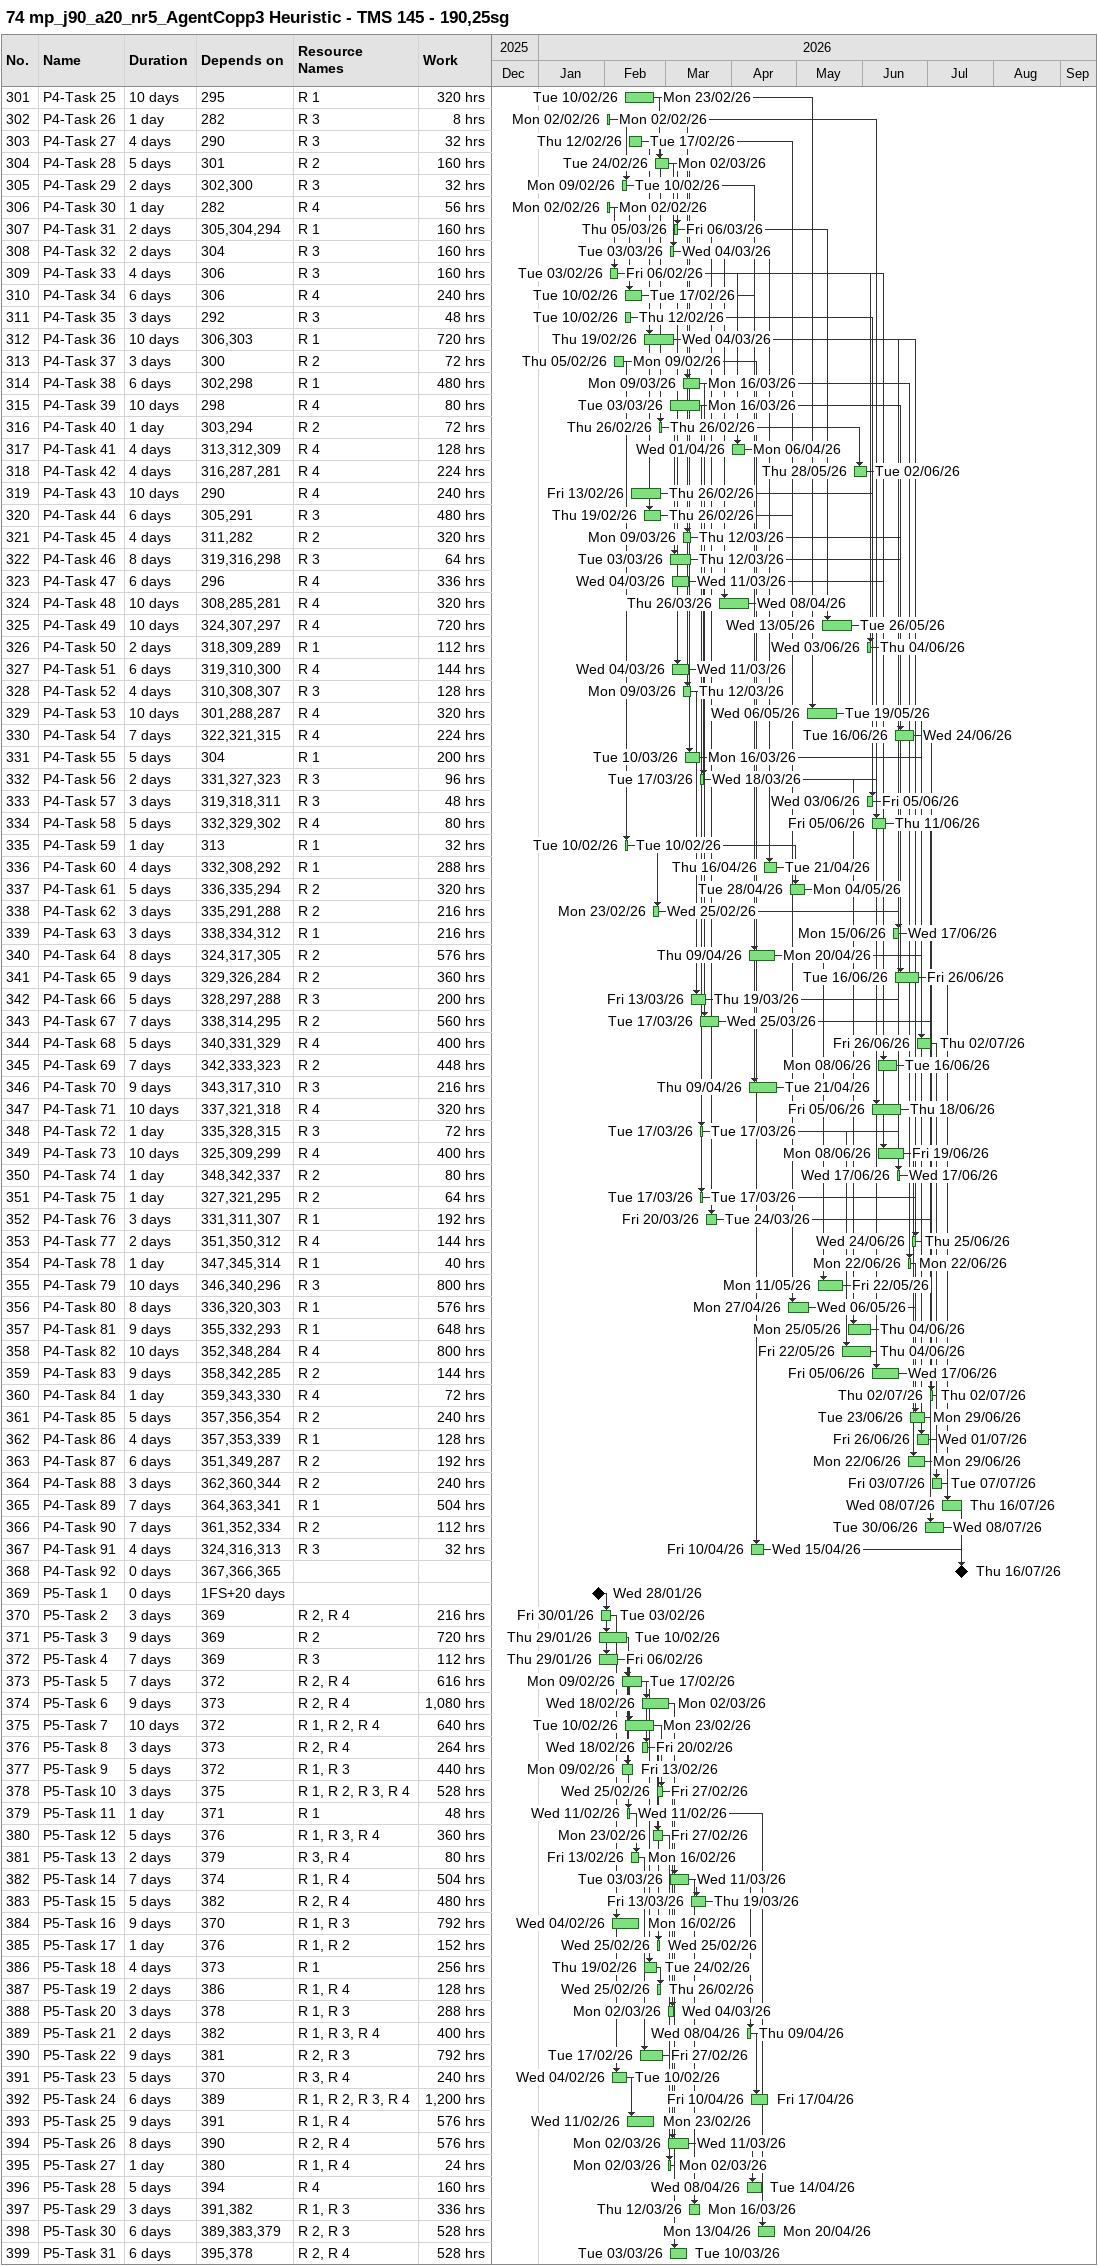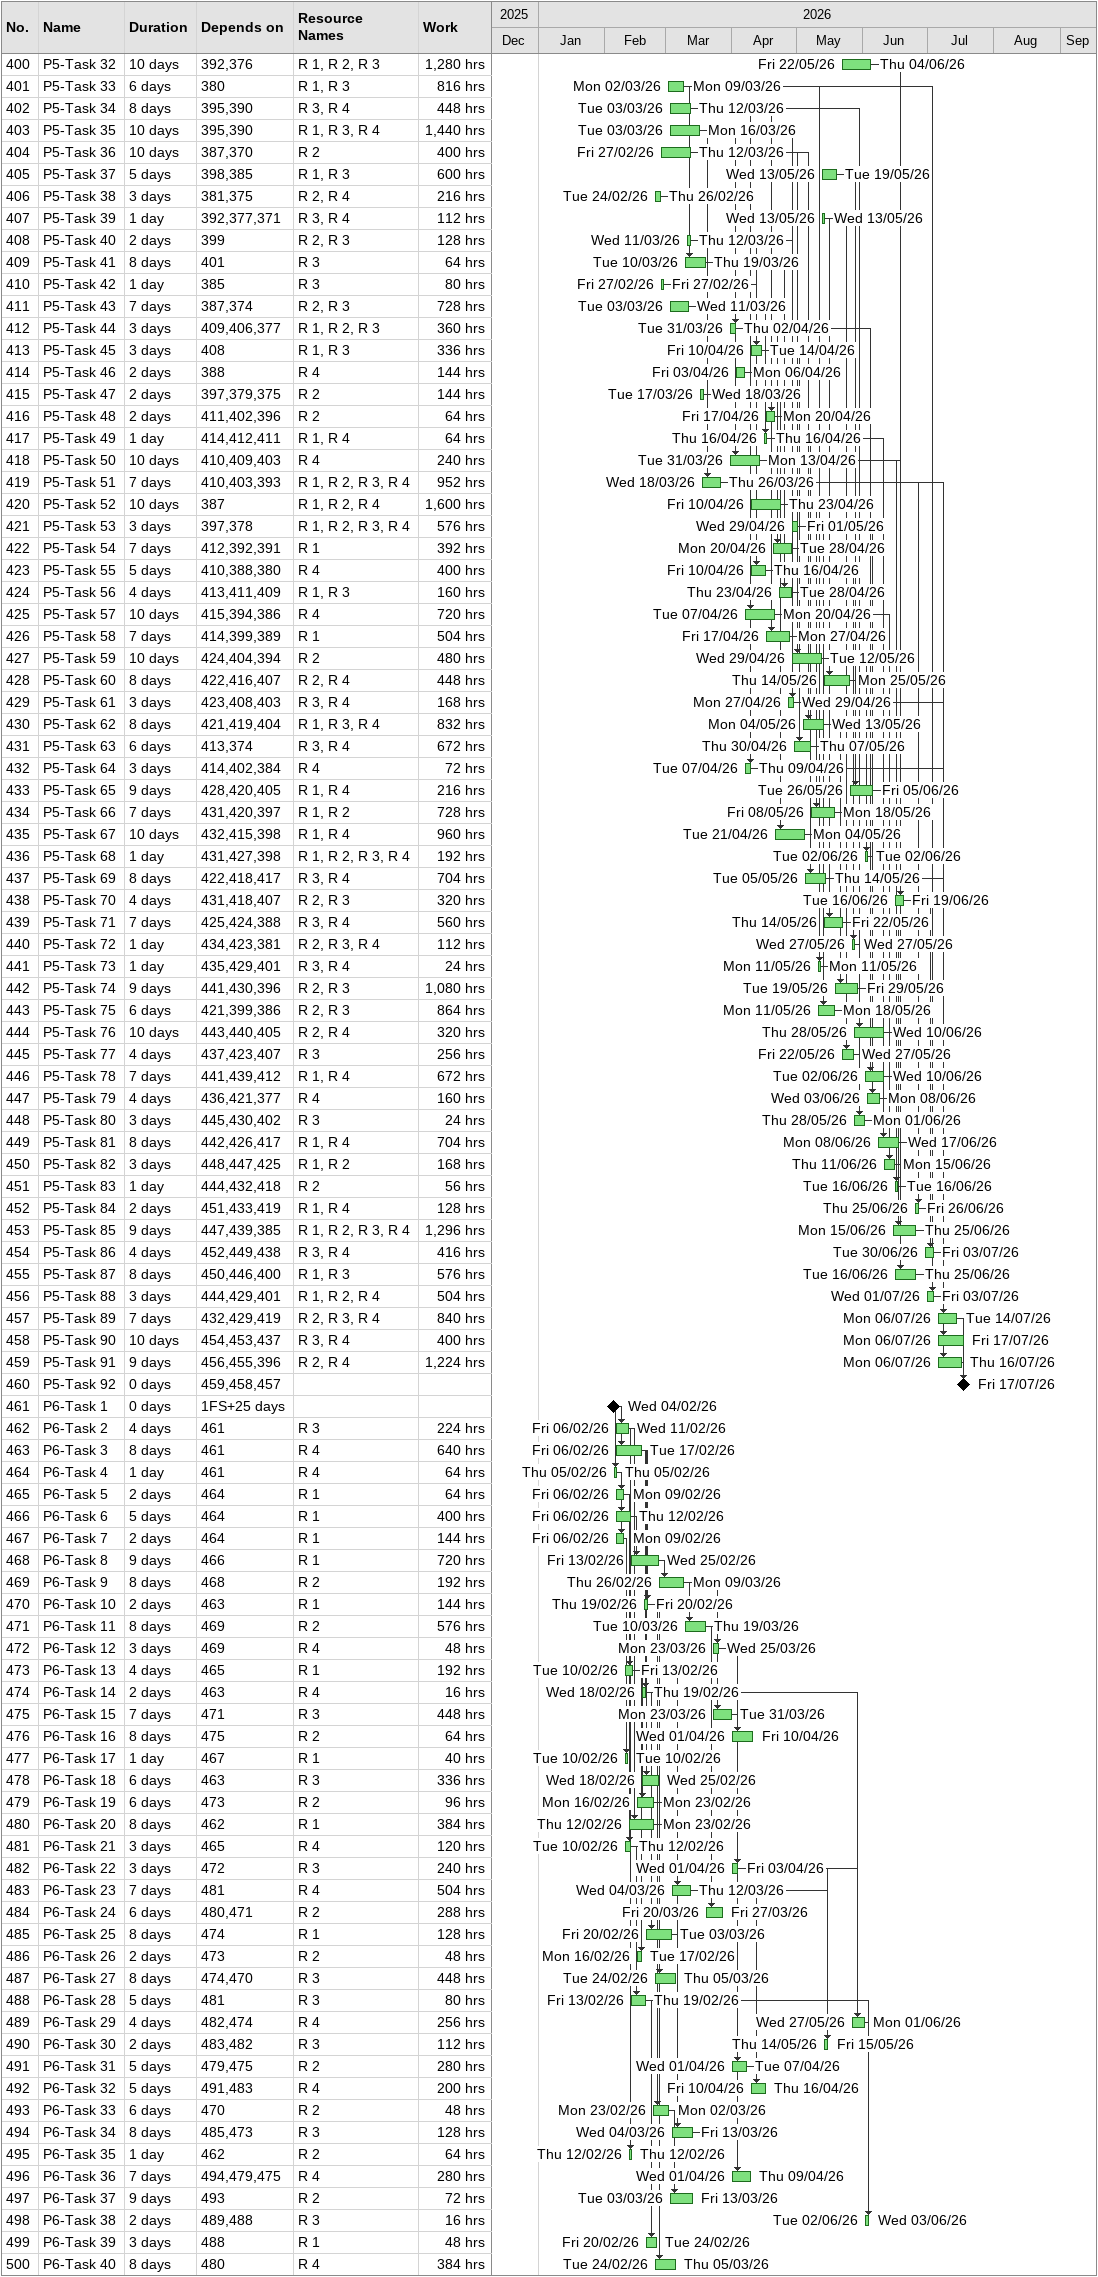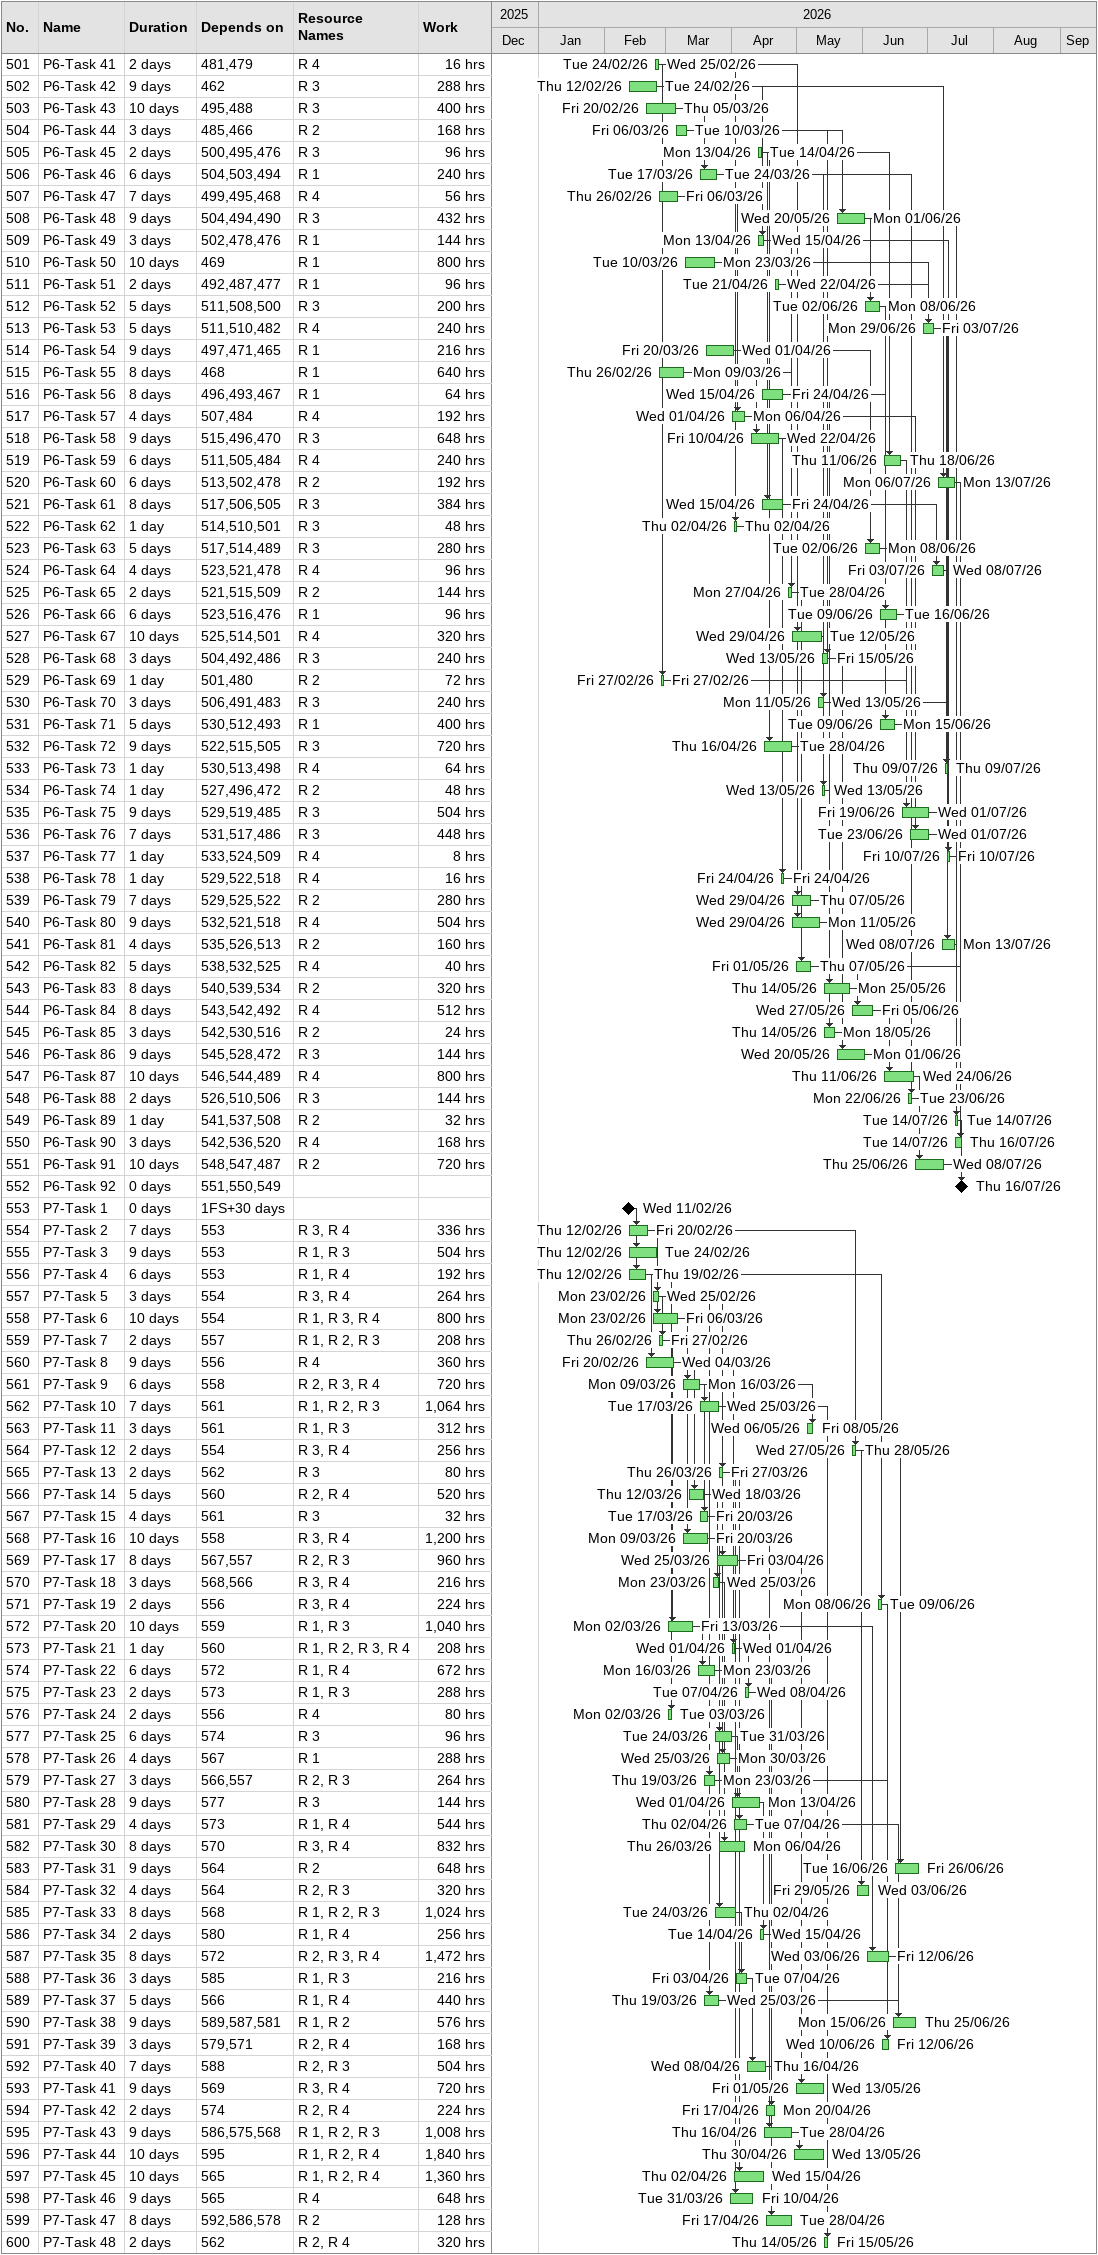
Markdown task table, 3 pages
74 mp_j90_a20_nr5_AgentCopp3 Heuristic - TMS 145 - 190,25sg

| ID | Task | Duration | Start | Finish | Predecessors | Resources | Work (h) |
|---|---|---|---|---|---|---|---|
| 301 | P4-Task 25 | 10d | 2026-02-10 | 2026-02-23 | 295 | R 1 | 320 |
| 302 | P4-Task 26 | 1d | 2026-02-02 | 2026-02-02 | 282 | R 3 | 8 |
| 303 | P4-Task 27 | 4d | 2026-02-12 | 2026-02-17 | 290 | R 3 | 32 |
| 304 | P4-Task 28 | 5d | 2026-02-24 | 2026-03-02 | 301 | R 2 | 160 |
| 305 | P4-Task 29 | 2d | 2026-02-09 | 2026-02-10 | 302, 300 | R 3 | 32 |
| 306 | P4-Task 30 | 1d | 2026-02-02 | 2026-02-02 | 282 | R 4 | 56 |
| 307 | P4-Task 31 | 2d | 2026-03-05 | 2026-03-06 | 305, 304, 294 | R 1 | 160 |
| 308 | P4-Task 32 | 2d | 2026-03-03 | 2026-03-04 | 304 | R 3 | 160 |
| 309 | P4-Task 33 | 4d | 2026-02-03 | 2026-02-06 | 306 | R 3 | 160 |
| 310 | P4-Task 34 | 6d | 2026-02-10 | 2026-02-17 | 306 | R 4 | 240 |
| 311 | P4-Task 35 | 3d | 2026-02-10 | 2026-02-12 | 292 | R 3 | 48 |
| 312 | P4-Task 36 | 10d | 2026-02-19 | 2026-03-04 | 306, 303 | R 1 | 720 |
| 313 | P4-Task 37 | 3d | 2026-02-05 | 2026-02-09 | 300 | R 2 | 72 |
| 314 | P4-Task 38 | 6d | 2026-03-09 | 2026-03-16 | 302, 298 | R 1 | 480 |
| 315 | P4-Task 39 | 10d | 2026-03-03 | 2026-03-16 | 298 | R 4 | 80 |
| 316 | P4-Task 40 | 1d | 2026-02-26 | 2026-02-26 | 303, 294 | R 2 | 72 |
| 317 | P4-Task 41 | 4d | 2026-04-01 | 2026-04-06 | 313, 312, 309 | R 4 | 128 |
| 318 | P4-Task 42 | 4d | 2026-05-28 | 2026-06-02 | 316, 287, 281 | R 4 | 224 |
| 319 | P4-Task 43 | 10d | 2026-02-13 | 2026-02-26 | 290 | R 4 | 240 |
| 320 | P4-Task 44 | 6d | 2026-02-19 | 2026-02-26 | 305, 291 | R 3 | 480 |
| 321 | P4-Task 45 | 4d | 2026-03-09 | 2026-03-12 | 311, 282 | R 2 | 320 |
| 322 | P4-Task 46 | 8d | 2026-03-03 | 2026-03-12 | 319, 316, 298 | R 3 | 64 |
| 323 | P4-Task 47 | 6d | 2026-03-04 | 2026-03-11 | 296 | R 4 | 336 |
| 324 | P4-Task 48 | 10d | 2026-03-26 | 2026-04-08 | 308, 285, 281 | R 4 | 320 |
| 325 | P4-Task 49 | 10d | 2026-05-13 | 2026-05-26 | 324, 307, 297 | R 4 | 720 |
| 326 | P4-Task 50 | 2d | 2026-06-03 | 2026-06-04 | 318, 309, 289 | R 1 | 112 |
| 327 | P4-Task 51 | 6d | 2026-03-04 | 2026-03-11 | 319, 310, 300 | R 4 | 144 |
| 328 | P4-Task 52 | 4d | 2026-03-09 | 2026-03-12 | 310, 308, 307 | R 3 | 128 |
| 329 | P4-Task 53 | 10d | 2026-05-06 | 2026-05-19 | 301, 288, 287 | R 4 | 320 |
| 330 | P4-Task 54 | 7d | 2026-06-16 | 2026-06-24 | 322, 321, 315 | R 4 | 224 |
| 331 | P4-Task 55 | 5d | 2026-03-10 | 2026-03-16 | 304 | R 1 | 200 |
| 332 | P4-Task 56 | 2d | 2026-03-17 | 2026-03-18 | 331, 327, 323 | R 3 | 96 |
| 333 | P4-Task 57 | 3d | 2026-06-03 | 2026-06-05 | 319, 318, 311 | R 3 | 48 |
| 334 | P4-Task 58 | 5d | 2026-06-05 | 2026-06-11 | 332, 329, 302 | R 4 | 80 |
| 335 | P4-Task 59 | 1d | 2026-02-10 | 2026-02-10 | 313 | R 1 | 32 |
| 336 | P4-Task 60 | 4d | 2026-04-16 | 2026-04-21 | 332, 308, 292 | R 1 | 288 |
| 337 | P4-Task 61 | 5d | 2026-04-28 | 2026-05-04 | 336, 335, 294 | R 2 | 320 |
| 338 | P4-Task 62 | 3d | 2026-02-23 | 2026-02-25 | 335, 291, 288 | R 2 | 216 |
| 339 | P4-Task 63 | 3d | 2026-06-15 | 2026-06-17 | 338, 334, 312 | R 1 | 216 |
| 340 | P4-Task 64 | 8d | 2026-04-09 | 2026-04-20 | 324, 317, 305 | R 2 | 576 |
| 341 | P4-Task 65 | 9d | 2026-06-16 | 2026-06-26 | 329, 326, 284 | R 2 | 360 |
| 342 | P4-Task 66 | 5d | 2026-03-13 | 2026-03-19 | 328, 297, 288 | R 3 | 200 |
| 343 | P4-Task 67 | 7d | 2026-03-17 | 2026-03-25 | 338, 314, 295 | R 2 | 560 |
| 344 | P4-Task 68 | 5d | 2026-06-26 | 2026-07-02 | 340, 331, 329 | R 4 | 400 |
| 345 | P4-Task 69 | 7d | 2026-06-08 | 2026-06-16 | 342, 333, 323 | R 2 | 448 |
| 346 | P4-Task 70 | 9d | 2026-04-09 | 2026-04-21 | 343, 317, 310 | R 3 | 216 |
| 347 | P4-Task 71 | 10d | 2026-06-05 | 2026-06-18 | 337, 321, 318 | R 4 | 320 |
| 348 | P4-Task 72 | 1d | 2026-03-17 | 2026-03-17 | 335, 328, 315 | R 3 | 72 |
| 349 | P4-Task 73 | 10d | 2026-06-08 | 2026-06-19 | 325, 309, 299 | R 4 | 400 |
| 350 | P4-Task 74 | 1d | 2026-06-17 | 2026-06-17 | 348, 342, 337 | R 2 | 80 |
| 351 | P4-Task 75 | 1d | 2026-03-17 | 2026-03-17 | 327, 321, 295 | R 2 | 64 |
| 352 | P4-Task 76 | 3d | 2026-03-20 | 2026-03-24 | 331, 311, 307 | R 1 | 192 |
| 353 | P4-Task 77 | 2d | 2026-06-24 | 2026-06-25 | 351, 350, 312 | R 4 | 144 |
| 354 | P4-Task 78 | 1d | 2026-06-22 | 2026-06-22 | 347, 345, 314 | R 1 | 40 |
| 355 | P4-Task 79 | 10d | 2026-05-11 | 2026-05-22 | 346, 340, 296 | R 3 | 800 |
| 356 | P4-Task 80 | 8d | 2026-04-27 | 2026-05-06 | 336, 320, 303 | R 1 | 576 |
| 357 | P4-Task 81 | 9d | 2026-05-25 | 2026-06-04 | 355, 332, 293 | R 1 | 648 |
| 358 | P4-Task 82 | 10d | 2026-05-22 | 2026-06-04 | 352, 348, 284 | R 4 | 800 |
| 359 | P4-Task 83 | 9d | 2026-06-05 | 2026-06-17 | 358, 342, 285 | R 2 | 144 |
| 360 | P4-Task 84 | 1d | 2026-07-02 | 2026-07-02 | 359, 343, 330 | R 4 | 72 |
| 361 | P4-Task 85 | 5d | 2026-06-23 | 2026-06-29 | 357, 356, 354 | R 2 | 240 |
| 362 | P4-Task 86 | 4d | 2026-06-26 | 2026-07-01 | 357, 353, 339 | R 1 | 128 |
| 363 | P4-Task 87 | 6d | 2026-06-22 | 2026-06-29 | 351, 349, 287 | R 2 | 192 |
| 364 | P4-Task 88 | 3d | 2026-07-03 | 2026-07-07 | 362, 360, 344 | R 2 | 240 |
| 365 | P4-Task 89 | 7d | 2026-07-08 | 2026-07-16 | 364, 363, 341 | R 1 | 504 |
| 366 | P4-Task 90 | 7d | 2026-06-30 | 2026-07-08 | 361, 352, 334 | R 2 | 112 |
| 367 | P4-Task 91 | 4d | 2026-04-10 | 2026-04-15 | 324, 316, 313 | R 3 | 32 |
| 368 | P4-Task 92 | 0d | 2026-07-16 | 2026-07-16 | 367, 366, 365 |  |  |
| 369 | P5-Task 1 | 0d | 2026-01-28 | 2026-01-28 | 1FS+20d |  |  |
| 370 | P5-Task 2 | 3d | 2026-01-30 | 2026-02-03 | 369 | R 2, R 4 | 216 |
| 371 | P5-Task 3 | 9d | 2026-01-29 | 2026-02-10 | 369 | R 2 | 720 |
| 372 | P5-Task 4 | 7d | 2026-01-29 | 2026-02-06 | 369 | R 3 | 112 |
| 373 | P5-Task 5 | 7d | 2026-02-09 | 2026-02-17 | 372 | R 2, R 4 | 616 |
| 374 | P5-Task 6 | 9d | 2026-02-18 | 2026-03-02 | 373 | R 2, R 4 | 1080 |
| 375 | P5-Task 7 | 10d | 2026-02-10 | 2026-02-23 | 372 | R 1, R 2, R 4 | 640 |
| 376 | P5-Task 8 | 3d | 2026-02-18 | 2026-02-20 | 373 | R 2, R 4 | 264 |
| 377 | P5-Task 9 | 5d | 2026-02-09 | 2026-02-13 | 372 | R 1, R 3 | 440 |
| 378 | P5-Task 10 | 3d | 2026-02-25 | 2026-02-27 | 375 | R 1, R 2, R 3, R 4 | 528 |
| 379 | P5-Task 11 | 1d | 2026-02-11 | 2026-02-11 | 371 | R 1 | 48 |
| 380 | P5-Task 12 | 5d | 2026-02-23 | 2026-02-27 | 376 | R 1, R 3, R 4 | 360 |
| 381 | P5-Task 13 | 2d | 2026-02-13 | 2026-02-16 | 379 | R 3, R 4 | 80 |
| 382 | P5-Task 14 | 7d | 2026-03-03 | 2026-03-11 | 374 | R 1, R 4 | 504 |
| 383 | P5-Task 15 | 5d | 2026-03-13 | 2026-03-19 | 382 | R 2, R 4 | 480 |
| 384 | P5-Task 16 | 9d | 2026-02-04 | 2026-02-16 | 370 | R 1, R 3 | 792 |
| 385 | P5-Task 17 | 1d | 2026-02-25 | 2026-02-25 | 376 | R 1, R 2 | 152 |
| 386 | P5-Task 18 | 4d | 2026-02-19 | 2026-02-24 | 373 | R 1 | 256 |
| 387 | P5-Task 19 | 2d | 2026-02-25 | 2026-02-26 | 386 | R 1, R 4 | 128 |
| 388 | P5-Task 20 | 3d | 2026-03-02 | 2026-03-04 | 378 | R 1, R 3 | 288 |
| 389 | P5-Task 21 | 2d | 2026-04-08 | 2026-04-09 | 382 | R 1, R 3, R 4 | 400 |
| 390 | P5-Task 22 | 9d | 2026-02-17 | 2026-02-27 | 381 | R 2, R 3 | 792 |
| 391 | P5-Task 23 | 5d | 2026-02-04 | 2026-02-10 | 370 | R 3, R 4 | 240 |
| 392 | P5-Task 24 | 6d | 2026-04-10 | 2026-04-17 | 389 | R 1, R 2, R 3, R 4 | 1200 |
| 393 | P5-Task 25 | 9d | 2026-02-11 | 2026-02-23 | 391 | R 1, R 4 | 576 |
| 394 | P5-Task 26 | 8d | 2026-03-02 | 2026-03-11 | 390 | R 2, R 4 | 576 |
| 395 | P5-Task 27 | 1d | 2026-03-02 | 2026-03-02 | 380 | R 1, R 4 | 24 |
| 396 | P5-Task 28 | 5d | 2026-04-08 | 2026-04-14 | 394 | R 4 | 160 |
| 397 | P5-Task 29 | 3d | 2026-03-12 | 2026-03-16 | 391, 382 | R 1, R 3 | 336 |
| 398 | P5-Task 30 | 6d | 2026-04-13 | 2026-04-20 | 389, 383, 379 | R 2, R 3 | 528 |
| 399 | P5-Task 31 | 6d | 2026-03-03 | 2026-03-10 | 395, 378 | R 2, R 4 | 528 |
| 400 | P5-Task 32 | 10d | 2026-05-22 | 2026-06-04 | 392, 376 | R 1, R 2, R 3 | 1280 |
| 401 | P5-Task 33 | 6d | 2026-03-02 | 2026-03-09 | 380 | R 1, R 3 | 816 |
| 402 | P5-Task 34 | 8d | 2026-03-03 | 2026-03-12 | 395, 390 | R 3, R 4 | 448 |
| 403 | P5-Task 35 | 10d | 2026-03-03 | 2026-03-16 | 395, 390 | R 1, R 3, R 4 | 1440 |
| 404 | P5-Task 36 | 10d | 2026-02-27 | 2026-03-12 | 387, 370 | R 2 | 400 |
| 405 | P5-Task 37 | 5d | 2026-05-13 | 2026-05-19 | 398, 385 | R 1, R 3 | 600 |
| 406 | P5-Task 38 | 3d | 2026-02-24 | 2026-02-26 | 381, 375 | R 2, R 4 | 216 |
| 407 | P5-Task 39 | 1d | 2026-05-13 | 2026-05-13 | 392, 377, 371 | R 3, R 4 | 112 |
| 408 | P5-Task 40 | 2d | 2026-03-11 | 2026-03-12 | 399 | R 2, R 3 | 128 |
| 409 | P5-Task 41 | 8d | 2026-03-10 | 2026-03-19 | 401 | R 3 | 64 |
| 410 | P5-Task 42 | 1d | 2026-02-27 | 2026-02-27 | 385 | R 3 | 80 |
| 411 | P5-Task 43 | 7d | 2026-03-03 | 2026-03-11 | 387, 374 | R 2, R 3 | 728 |
| 412 | P5-Task 44 | 3d | 2026-03-31 | 2026-04-02 | 409, 406, 377 | R 1, R 2, R 3 | 360 |
| 413 | P5-Task 45 | 3d | 2026-04-10 | 2026-04-14 | 408 | R 1, R 3 | 336 |
| 414 | P5-Task 46 | 2d | 2026-04-03 | 2026-04-06 | 388 | R 4 | 144 |
| 415 | P5-Task 47 | 2d | 2026-03-17 | 2026-03-18 | 397, 379, 375 | R 2 | 144 |
| 416 | P5-Task 48 | 2d | 2026-04-17 | 2026-04-20 | 411, 402, 396 | R 2 | 64 |
| 417 | P5-Task 49 | 1d | 2026-04-16 | 2026-04-16 | 414, 412, 411 | R 1, R 4 | 64 |
| 418 | P5-Task 50 | 10d | 2026-03-31 | 2026-04-13 | 410, 409, 403 | R 4 | 240 |
| 419 | P5-Task 51 | 7d | 2026-03-18 | 2026-03-26 | 410, 403, 393 | R 1, R 2, R 3, R 4 | 952 |
| 420 | P5-Task 52 | 10d | 2026-04-10 | 2026-04-23 | 387 | R 1, R 2, R 4 | 1600 |
| 421 | P5-Task 53 | 3d | 2026-04-29 | 2026-05-01 | 397, 378 | R 1, R 2, R 3, R 4 | 576 |
| 422 | P5-Task 54 | 7d | 2026-04-20 | 2026-04-28 | 412, 392, 391 | R 1 | 392 |
| 423 | P5-Task 55 | 5d | 2026-04-10 | 2026-04-16 | 410, 388, 380 | R 4 | 400 |
| 424 | P5-Task 56 | 4d | 2026-04-23 | 2026-04-28 | 413, 411, 409 | R 1, R 3 | 160 |
| 425 | P5-Task 57 | 10d | 2026-04-07 | 2026-04-20 | 415, 394, 386 | R 4 | 720 |
| 426 | P5-Task 58 | 7d | 2026-04-17 | 2026-04-27 | 414, 399, 389 | R 1 | 504 |
| 427 | P5-Task 59 | 10d | 2026-04-29 | 2026-05-12 | 424, 404, 394 | R 2 | 480 |
| 428 | P5-Task 60 | 8d | 2026-05-14 | 2026-05-25 | 422, 416, 407 | R 2, R 4 | 448 |
| 429 | P5-Task 61 | 3d | 2026-04-27 | 2026-04-29 | 423, 408, 403 | R 3, R 4 | 168 |
| 430 | P5-Task 62 | 8d | 2026-05-04 | 2026-05-13 | 421, 419, 404 | R 1, R 3, R 4 | 832 |
| 431 | P5-Task 63 | 6d | 2026-04-30 | 2026-05-07 | 413, 374 | R 3, R 4 | 672 |
| 432 | P5-Task 64 | 3d | 2026-04-07 | 2026-04-09 | 414, 402, 384 | R 4 | 72 |
| 433 | P5-Task 65 | 9d | 2026-05-26 | 2026-06-05 | 428, 420, 405 | R 1, R 4 | 216 |
| 434 | P5-Task 66 | 7d | 2026-05-08 | 2026-05-18 | 431, 420, 397 | R 1, R 2 | 728 |
| 435 | P5-Task 67 | 10d | 2026-04-21 | 2026-05-04 | 432, 415, 398 | R 1, R 4 | 960 |
| 436 | P5-Task 68 | 1d | 2026-06-02 | 2026-06-02 | 431, 427, 398 | R 1, R 2, R 3, R 4 | 192 |
| 437 | P5-Task 69 | 8d | 2026-05-05 | 2026-05-14 | 422, 418, 417 | R 3, R 4 | 704 |
| 438 | P5-Task 70 | 4d | 2026-06-16 | 2026-06-19 | 431, 418, 407 | R 2, R 3 | 320 |
| 439 | P5-Task 71 | 7d | 2026-05-14 | 2026-05-22 | 425, 424, 388 | R 3, R 4 | 560 |
| 440 | P5-Task 72 | 1d | 2026-05-27 | 2026-05-27 | 434, 423, 381 | R 2, R 3, R 4 | 112 |
| 441 | P5-Task 73 | 1d | 2026-05-11 | 2026-05-11 | 435, 429, 401 | R 3, R 4 | 24 |
| 442 | P5-Task 74 | 9d | 2026-05-19 | 2026-05-29 | 441, 430, 396 | R 2, R 3 | 1080 |
| 443 | P5-Task 75 | 6d | 2026-05-11 | 2026-05-18 | 421, 399, 386 | R 2, R 3 | 864 |
| 444 | P5-Task 76 | 10d | 2026-05-28 | 2026-06-10 | 443, 440, 405 | R 2, R 4 | 320 |
| 445 | P5-Task 77 | 4d | 2026-05-22 | 2026-05-27 | 437, 423, 407 | R 3 | 256 |
| 446 | P5-Task 78 | 7d | 2026-06-02 | 2026-06-10 | 441, 439, 412 | R 1, R 4 | 672 |
| 447 | P5-Task 79 | 4d | 2026-06-03 | 2026-06-08 | 436, 421, 377 | R 4 | 160 |
| 448 | P5-Task 80 | 3d | 2026-05-28 | 2026-06-01 | 445, 430, 402 | R 3 | 24 |
| 449 | P5-Task 81 | 8d | 2026-06-08 | 2026-06-17 | 442, 426, 417 | R 1, R 4 | 704 |
| 450 | P5-Task 82 | 3d | 2026-06-11 | 2026-06-15 | 448, 447, 425 | R 1, R 2 | 168 |
| 451 | P5-Task 83 | 1d | 2026-06-16 | 2026-06-16 | 444, 432, 418 | R 2 | 56 |
| 452 | P5-Task 84 | 2d | 2026-06-25 | 2026-06-26 | 451, 433, 419 | R 1, R 4 | 128 |
| 453 | P5-Task 85 | 9d | 2026-06-15 | 2026-06-25 | 447, 439, 385 | R 1, R 2, R 3, R 4 | 1296 |
| 454 | P5-Task 86 | 4d | 2026-06-30 | 2026-07-03 | 452, 449, 438 | R 3, R 4 | 416 |
| 455 | P5-Task 87 | 8d | 2026-06-16 | 2026-06-25 | 450, 446, 400 | R 1, R 3 | 576 |
| 456 | P5-Task 88 | 3d | 2026-07-01 | 2026-07-03 | 444, 429, 401 | R 1, R 2, R 4 | 504 |
| 457 | P5-Task 89 | 7d | 2026-07-06 | 2026-07-14 | 432, 429, 419 | R 2, R 3, R 4 | 840 |
| 458 | P5-Task 90 | 10d | 2026-07-06 | 2026-07-17 | 454, 453, 437 | R 3, R 4 | 400 |
| 459 | P5-Task 91 | 9d | 2026-07-06 | 2026-07-16 | 456, 455, 396 | R 2, R 4 | 1224 |
| 460 | P5-Task 92 | 0d | 2026-07-17 | 2026-07-17 | 459, 458, 457 |  |  |
| 461 | P6-Task 1 | 0d | 2026-02-04 | 2026-02-04 | 1FS+25d |  |  |
| 462 | P6-Task 2 | 4d | 2026-02-06 | 2026-02-11 | 461 | R 3 | 224 |
| 463 | P6-Task 3 | 8d | 2026-02-06 | 2026-02-17 | 461 | R 4 | 640 |
| 464 | P6-Task 4 | 1d | 2026-02-05 | 2026-02-05 | 461 | R 4 | 64 |
| 465 | P6-Task 5 | 2d | 2026-02-06 | 2026-02-09 | 464 | R 1 | 64 |
| 466 | P6-Task 6 | 5d | 2026-02-06 | 2026-02-12 | 464 | R 1 | 400 |
| 467 | P6-Task 7 | 2d | 2026-02-06 | 2026-02-09 | 464 | R 1 | 144 |
| 468 | P6-Task 8 | 9d | 2026-02-13 | 2026-02-25 | 466 | R 1 | 720 |
| 469 | P6-Task 9 | 8d | 2026-02-26 | 2026-03-09 | 468 | R 2 | 192 |
| 470 | P6-Task 10 | 2d | 2026-02-19 | 2026-02-20 | 463 | R 1 | 144 |
| 471 | P6-Task 11 | 8d | 2026-03-10 | 2026-03-19 | 469 | R 2 | 576 |
| 472 | P6-Task 12 | 3d | 2026-03-23 | 2026-03-25 | 469 | R 4 | 48 |
| 473 | P6-Task 13 | 4d | 2026-02-10 | 2026-02-13 | 465 | R 1 | 192 |
| 474 | P6-Task 14 | 2d | 2026-02-18 | 2026-02-19 | 463 | R 4 | 16 |
| 475 | P6-Task 15 | 7d | 2026-03-23 | 2026-03-31 | 471 | R 3 | 448 |
| 476 | P6-Task 16 | 8d | 2026-04-01 | 2026-04-10 | 475 | R 2 | 64 |
| 477 | P6-Task 17 | 1d | 2026-02-10 | 2026-02-10 | 467 | R 1 | 40 |
| 478 | P6-Task 18 | 6d | 2026-02-18 | 2026-02-25 | 463 | R 3 | 336 |
| 479 | P6-Task 19 | 6d | 2026-02-16 | 2026-02-23 | 473 | R 2 | 96 |
| 480 | P6-Task 20 | 8d | 2026-02-12 | 2026-02-23 | 462 | R 1 | 384 |
| 481 | P6-Task 21 | 3d | 2026-02-10 | 2026-02-12 | 465 | R 4 | 120 |
| 482 | P6-Task 22 | 3d | 2026-04-01 | 2026-04-03 | 472 | R 3 | 240 |
| 483 | P6-Task 23 | 7d | 2026-03-04 | 2026-03-12 | 481 | R 4 | 504 |
| 484 | P6-Task 24 | 6d | 2026-03-20 | 2026-03-27 | 480, 471 | R 2 | 288 |
| 485 | P6-Task 25 | 8d | 2026-02-20 | 2026-03-03 | 474 | R 1 | 128 |
| 486 | P6-Task 26 | 2d | 2026-02-16 | 2026-02-17 | 473 | R 2 | 48 |
| 487 | P6-Task 27 | 8d | 2026-02-24 | 2026-03-05 | 474, 470 | R 3 | 448 |
| 488 | P6-Task 28 | 5d | 2026-02-13 | 2026-02-19 | 481 | R 3 | 80 |
| 489 | P6-Task 29 | 4d | 2026-05-27 | 2026-06-01 | 482, 474 | R 4 | 256 |
| 490 | P6-Task 30 | 2d | 2026-05-14 | 2026-05-15 | 483, 482 | R 3 | 112 |
| 491 | P6-Task 31 | 5d | 2026-04-01 | 2026-04-07 | 479, 475 | R 2 | 280 |
| 492 | P6-Task 32 | 5d | 2026-04-10 | 2026-04-16 | 491, 483 | R 4 | 200 |
| 493 | P6-Task 33 | 6d | 2026-02-23 | 2026-03-02 | 470 | R 2 | 48 |
| 494 | P6-Task 34 | 8d | 2026-03-04 | 2026-03-13 | 485, 473 | R 3 | 128 |
| 495 | P6-Task 35 | 1d | 2026-02-12 | 2026-02-12 | 462 | R 2 | 64 |
| 496 | P6-Task 36 | 7d | 2026-04-01 | 2026-04-09 | 494, 479, 475 | R 4 | 280 |
| 497 | P6-Task 37 | 9d | 2026-03-03 | 2026-03-13 | 493 | R 2 | 72 |
| 498 | P6-Task 38 | 2d | 2026-06-02 | 2026-06-03 | 489, 488 | R 3 | 16 |
| 499 | P6-Task 39 | 3d | 2026-02-20 | 2026-02-24 | 488 | R 1 | 48 |
| 500 | P6-Task 40 | 8d | 2026-02-24 | 2026-03-05 | 480 | R 4 | 384 |
| 501 | P6-Task 41 | 2d | 2026-02-24 | 2026-02-25 | 481, 479 | R 4 | 16 |
| 502 | P6-Task 42 | 9d | 2026-02-12 | 2026-02-24 | 462 | R 3 | 288 |
| 503 | P6-Task 43 | 10d | 2026-02-20 | 2026-03-05 | 495, 488 | R 3 | 400 |
| 504 | P6-Task 44 | 3d | 2026-03-06 | 2026-03-10 | 485, 466 | R 2 | 168 |
| 505 | P6-Task 45 | 2d | 2026-04-13 | 2026-04-14 | 500, 495, 476 | R 3 | 96 |
| 506 | P6-Task 46 | 6d | 2026-03-17 | 2026-03-24 | 504, 503, 494 | R 1 | 240 |
| 507 | P6-Task 47 | 7d | 2026-02-26 | 2026-03-06 | 499, 495, 468 | R 4 | 56 |
| 508 | P6-Task 48 | 9d | 2026-05-20 | 2026-06-01 | 504, 494, 490 | R 3 | 432 |
| 509 | P6-Task 49 | 3d | 2026-04-13 | 2026-04-15 | 502, 478, 476 | R 1 | 144 |
| 510 | P6-Task 50 | 10d | 2026-03-10 | 2026-03-23 | 469 | R 1 | 800 |
| 511 | P6-Task 51 | 2d | 2026-04-21 | 2026-04-22 | 492, 487, 477 | R 1 | 96 |
| 512 | P6-Task 52 | 5d | 2026-06-02 | 2026-06-08 | 511, 508, 500 | R 3 | 200 |
| 513 | P6-Task 53 | 5d | 2026-06-29 | 2026-07-03 | 511, 510, 482 | R 4 | 240 |
| 514 | P6-Task 54 | 9d | 2026-03-20 | 2026-04-01 | 497, 471, 465 | R 1 | 216 |
| 515 | P6-Task 55 | 8d | 2026-02-26 | 2026-03-09 | 468 | R 1 | 640 |
| 516 | P6-Task 56 | 8d | 2026-04-15 | 2026-04-24 | 496, 493, 467 | R 1 | 64 |
| 517 | P6-Task 57 | 4d | 2026-04-01 | 2026-04-06 | 507, 484 | R 4 | 192 |
| 518 | P6-Task 58 | 9d | 2026-04-10 | 2026-04-22 | 515, 496, 470 | R 3 | 648 |
| 519 | P6-Task 59 | 6d | 2026-06-11 | 2026-06-18 | 511, 505, 484 | R 4 | 240 |
| 520 | P6-Task 60 | 6d | 2026-07-06 | 2026-07-13 | 513, 502, 478 | R 2 | 192 |
| 521 | P6-Task 61 | 8d | 2026-04-15 | 2026-04-24 | 517, 506, 505 | R 3 | 384 |
| 522 | P6-Task 62 | 1d | 2026-04-02 | 2026-04-02 | 514, 510, 501 | R 3 | 48 |
| 523 | P6-Task 63 | 5d | 2026-06-02 | 2026-06-08 | 517, 514, 489 | R 3 | 280 |
| 524 | P6-Task 64 | 4d | 2026-07-03 | 2026-07-08 | 523, 521, 478 | R 4 | 96 |
| 525 | P6-Task 65 | 2d | 2026-04-27 | 2026-04-28 | 521, 515, 509 | R 2 | 144 |
| 526 | P6-Task 66 | 6d | 2026-06-09 | 2026-06-16 | 523, 516, 476 | R 1 | 96 |
| 527 | P6-Task 67 | 10d | 2026-04-29 | 2026-05-12 | 525, 514, 501 | R 4 | 320 |
| 528 | P6-Task 68 | 3d | 2026-05-13 | 2026-05-15 | 504, 492, 486 | R 3 | 240 |
| 529 | P6-Task 69 | 1d | 2026-02-27 | 2026-02-27 | 501, 480 | R 2 | 72 |
| 530 | P6-Task 70 | 3d | 2026-05-11 | 2026-05-13 | 506, 491, 483 | R 3 | 240 |
| 531 | P6-Task 71 | 5d | 2026-06-09 | 2026-06-15 | 530, 512, 493 | R 1 | 400 |
| 532 | P6-Task 72 | 9d | 2026-04-16 | 2026-04-28 | 522, 515, 505 | R 3 | 720 |
| 533 | P6-Task 73 | 1d | 2026-07-09 | 2026-07-09 | 530, 513, 498 | R 4 | 64 |
| 534 | P6-Task 74 | 1d | 2026-05-13 | 2026-05-13 | 527, 496, 472 | R 2 | 48 |
| 535 | P6-Task 75 | 9d | 2026-06-19 | 2026-07-01 | 529, 519, 485 | R 3 | 504 |
| 536 | P6-Task 76 | 7d | 2026-06-23 | 2026-07-01 | 531, 517, 486 | R 3 | 448 |
| 537 | P6-Task 77 | 1d | 2026-07-10 | 2026-07-10 | 533, 524, 509 | R 4 | 8 |
| 538 | P6-Task 78 | 1d | 2026-04-24 | 2026-04-24 | 529, 522, 518 | R 4 | 16 |
| 539 | P6-Task 79 | 7d | 2026-04-29 | 2026-05-07 | 529, 525, 522 | R 2 | 280 |
| 540 | P6-Task 80 | 9d | 2026-04-29 | 2026-05-11 | 532, 521, 518 | R 4 | 504 |
| 541 | P6-Task 81 | 4d | 2026-07-08 | 2026-07-13 | 535, 526, 513 | R 2 | 160 |
| 542 | P6-Task 82 | 5d | 2026-05-01 | 2026-05-07 | 538, 532, 525 | R 4 | 40 |
| 543 | P6-Task 83 | 8d | 2026-05-14 | 2026-05-25 | 540, 539, 534 | R 2 | 320 |
| 544 | P6-Task 84 | 8d | 2026-05-27 | 2026-06-05 | 543, 542, 492 | R 4 | 512 |
| 545 | P6-Task 85 | 3d | 2026-05-14 | 2026-05-18 | 542, 530, 516 | R 2 | 24 |
| 546 | P6-Task 86 | 9d | 2026-05-20 | 2026-06-01 | 545, 528, 472 | R 3 | 144 |
| 547 | P6-Task 87 | 10d | 2026-06-11 | 2026-06-24 | 546, 544, 489 | R 4 | 800 |
| 548 | P6-Task 88 | 2d | 2026-06-22 | 2026-06-23 | 526, 510, 506 | R 3 | 144 |
| 549 | P6-Task 89 | 1d | 2026-07-14 | 2026-07-14 | 541, 537, 508 | R 2 | 32 |
| 550 | P6-Task 90 | 3d | 2026-07-14 | 2026-07-16 | 542, 536, 520 | R 4 | 168 |
| 551 | P6-Task 91 | 10d | 2026-06-25 | 2026-07-08 | 548, 547, 487 | R 2 | 720 |
| 552 | P6-Task 92 | 0d | 2026-07-16 | 2026-07-16 | 551, 550, 549 |  |  |
| 553 | P7-Task 1 | 0d | 2026-02-11 | 2026-02-11 | 1FS+30d |  |  |
| 554 | P7-Task 2 | 7d | 2026-02-12 | 2026-02-20 | 553 | R 3, R 4 | 336 |
| 555 | P7-Task 3 | 9d | 2026-02-12 | 2026-02-24 | 553 | R 1, R 3 | 504 |
| 556 | P7-Task 4 | 6d | 2026-02-12 | 2026-02-19 | 553 | R 1, R 4 | 192 |
| 557 | P7-Task 5 | 3d | 2026-02-23 | 2026-02-25 | 554 | R 3, R 4 | 264 |
| 558 | P7-Task 6 | 10d | 2026-02-23 | 2026-03-06 | 554 | R 1, R 3, R 4 | 800 |
| 559 | P7-Task 7 | 2d | 2026-02-26 | 2026-02-27 | 557 | R 1, R 2, R 3 | 208 |
| 560 | P7-Task 8 | 9d | 2026-02-20 | 2026-03-04 | 556 | R 4 | 360 |
| 561 | P7-Task 9 | 6d | 2026-03-09 | 2026-03-16 | 558 | R 2, R 3, R 4 | 720 |
| 562 | P7-Task 10 | 7d | 2026-03-17 | 2026-03-25 | 561 | R 1, R 2, R 3 | 1064 |
| 563 | P7-Task 11 | 3d | 2026-05-06 | 2026-05-08 | 561 | R 1, R 3 | 312 |
| 564 | P7-Task 12 | 2d | 2026-05-27 | 2026-05-28 | 554 | R 3, R 4 | 256 |
| 565 | P7-Task 13 | 2d | 2026-03-26 | 2026-03-27 | 562 | R 3 | 80 |
| 566 | P7-Task 14 | 5d | 2026-03-12 | 2026-03-18 | 560 | R 2, R 4 | 520 |
| 567 | P7-Task 15 | 4d | 2026-03-17 | 2026-03-20 | 561 | R 3 | 32 |
| 568 | P7-Task 16 | 10d | 2026-03-09 | 2026-03-20 | 558 | R 3, R 4 | 1200 |
| 569 | P7-Task 17 | 8d | 2026-03-25 | 2026-04-03 | 567, 557 | R 2, R 3 | 960 |
| 570 | P7-Task 18 | 3d | 2026-03-23 | 2026-03-25 | 568, 566 | R 3, R 4 | 216 |
| 571 | P7-Task 19 | 2d | 2026-06-08 | 2026-06-09 | 556 | R 3, R 4 | 224 |
| 572 | P7-Task 20 | 10d | 2026-03-02 | 2026-03-13 | 559 | R 1, R 3 | 1040 |
| 573 | P7-Task 21 | 1d | 2026-04-01 | 2026-04-01 | 560 | R 1, R 2, R 3, R 4 | 208 |
| 574 | P7-Task 22 | 6d | 2026-03-16 | 2026-03-23 | 572 | R 1, R 4 | 672 |
| 575 | P7-Task 23 | 2d | 2026-04-07 | 2026-04-08 | 573 | R 1, R 3 | 288 |
| 576 | P7-Task 24 | 2d | 2026-03-02 | 2026-03-03 | 556 | R 4 | 80 |
| 577 | P7-Task 25 | 6d | 2026-03-24 | 2026-03-31 | 574 | R 3 | 96 |
| 578 | P7-Task 26 | 4d | 2026-03-25 | 2026-03-30 | 567 | R 1 | 288 |
| 579 | P7-Task 27 | 3d | 2026-03-19 | 2026-03-23 | 566, 557 | R 2, R 3 | 264 |
| 580 | P7-Task 28 | 9d | 2026-04-01 | 2026-04-13 | 577 | R 3 | 144 |
| 581 | P7-Task 29 | 4d | 2026-04-02 | 2026-04-07 | 573 | R 1, R 4 | 544 |
| 582 | P7-Task 30 | 8d | 2026-03-26 | 2026-04-06 | 570 | R 3, R 4 | 832 |
| 583 | P7-Task 31 | 9d | 2026-06-16 | 2026-06-26 | 564 | R 2 | 648 |
| 584 | P7-Task 32 | 4d | 2026-05-29 | 2026-06-03 | 564 | R 2, R 3 | 320 |
| 585 | P7-Task 33 | 8d | 2026-03-24 | 2026-04-02 | 568 | R 1, R 2, R 3 | 1024 |
| 586 | P7-Task 34 | 2d | 2026-04-14 | 2026-04-15 | 580 | R 1, R 4 | 256 |
| 587 | P7-Task 35 | 8d | 2026-06-03 | 2026-06-12 | 572 | R 2, R 3, R 4 | 1472 |
| 588 | P7-Task 36 | 3d | 2026-04-03 | 2026-04-07 | 585 | R 1, R 3 | 216 |
| 589 | P7-Task 37 | 5d | 2026-03-19 | 2026-03-25 | 566 | R 1, R 4 | 440 |
| 590 | P7-Task 38 | 9d | 2026-06-15 | 2026-06-25 | 589, 587, 581 | R 1, R 2 | 576 |
| 591 | P7-Task 39 | 3d | 2026-06-10 | 2026-06-12 | 579, 571 | R 2, R 4 | 168 |
| 592 | P7-Task 40 | 7d | 2026-04-08 | 2026-04-16 | 588 | R 2, R 3 | 504 |
| 593 | P7-Task 41 | 9d | 2026-05-01 | 2026-05-13 | 569 | R 3, R 4 | 720 |
| 594 | P7-Task 42 | 2d | 2026-04-17 | 2026-04-20 | 574 | R 2, R 4 | 224 |
| 595 | P7-Task 43 | 9d | 2026-04-16 | 2026-04-28 | 586, 575, 568 | R 1, R 2, R 3 | 1008 |
| 596 | P7-Task 44 | 10d | 2026-04-30 | 2026-05-13 | 595 | R 1, R 2, R 4 | 1840 |
| 597 | P7-Task 45 | 10d | 2026-04-02 | 2026-04-15 | 565 | R 1, R 2, R 4 | 1360 |
| 598 | P7-Task 46 | 9d | 2026-03-31 | 2026-04-10 | 565 | R 4 | 648 |
| 599 | P7-Task 47 | 8d | 2026-04-17 | 2026-04-28 | 592, 586, 578 | R 2 | 128 |
| 600 | P7-Task 48 | 2d | 2026-05-14 | 2026-05-15 | 562 | R 2, R 4 | 320 |
